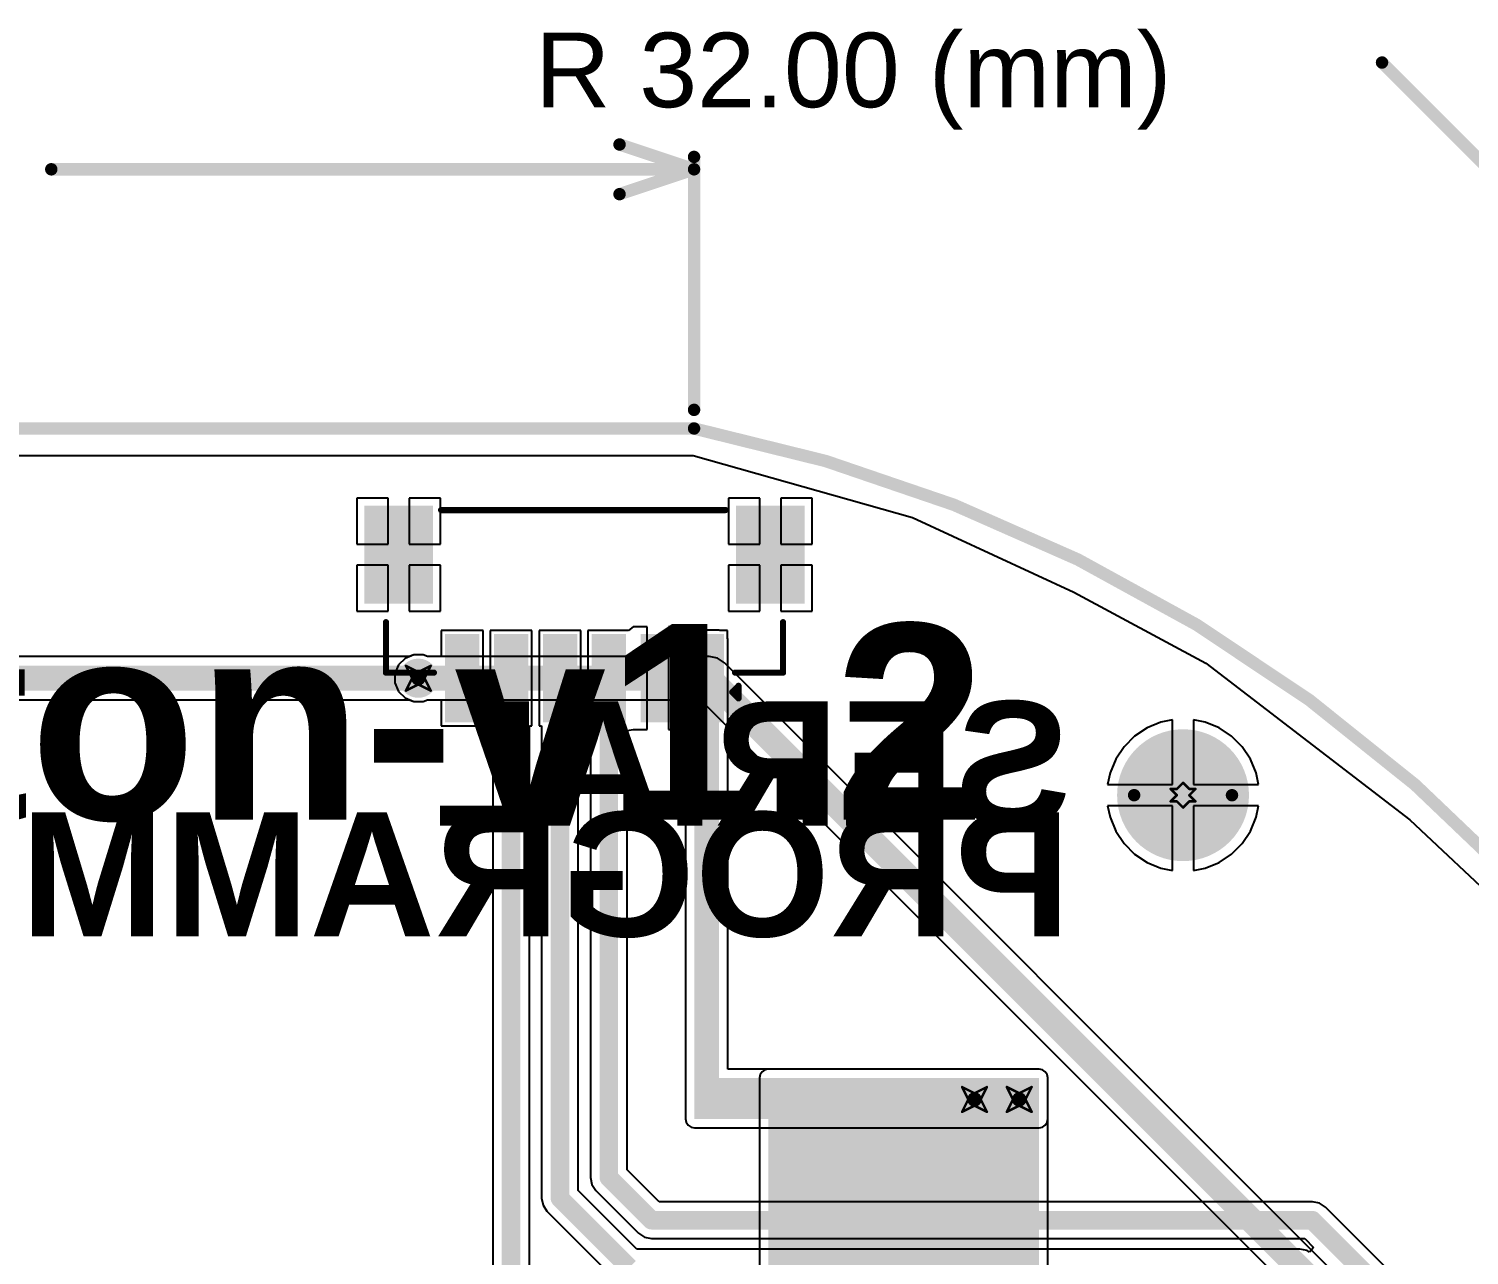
# Model space of a CAD drawing. Header units: inches. Extents: x -0.4 to 12.9, y -0.9 to 6.
# Drawn here: x 1.827 to 2.986, y 2.11 to 3.097 of the extents above; entities that cross this region are included whole.
import ezdxf

# ---------------------------------------------------------------- set-up
doc = ezdxf.new("R2010")
doc.units = ezdxf.units.IN
doc.header["$MEASUREMENT"] = 0
for name, color, linetype in [('Board Outline', 216, 'Continuous'), ('Bottom Layer', 5, 'Continuous'), ('Bottom Overlay', 54, 'Continuous'), ('Bottom Paste', 16, 'Continuous'), ('Bottom Solder', 6, 'Continuous'), ('Deimensions', 6, 'Continuous'), ('Drill Drawing', 1, 'Continuous'), ('Multi-Layer', 9, 'Continuous'), ('Pad Holes', 156, 'Continuous'), ('Top Layer', 1, 'Continuous'), ('Top Overlay', 2, 'Continuous'), ('Top Solder', 216, 'Continuous'), ('Via Holes', 16, 'Continuous')]:
    doc.layers.add(name, color=color, linetype=linetype)
doc.styles.add('Arial', font='', dxfattribs={"height": 0.2})
doc.styles.add('Arial_Bold', font='', dxfattribs={"height": 0.2})
doc.styles.get('Arial').set_extended_font_data('Arial')
doc.styles.get('Arial_Bold').set_extended_font_data('Arial', bold=True)

# ---------------------------------------------------------------- blocks, each defined once
blk = doc.blocks.new('V________T______B_34')
at = {"layer": 'Bottom Layer'}
for points in [[(-0.1083, 0.0812), (-0.0886, 0.0812), (-0.0886, 0.0182), (-0.1083, 0.0182)], [(-0.0689, 0.0812), (-0.0492, 0.0812), (-0.0492, 0.0182), (-0.0689, 0.0182)], [(-0.0295, 0.0812), (-0.0098, 0.0812), (-0.0098, 0.0182), (-0.0295, 0.0182)], [(0.0098, 0.0812), (0.0295, 0.0812), (0.0295, 0.0182), (0.0098, 0.0182)], [(0.0492, 0.0812), (0.0689, 0.0812), (0.0689, 0.0182), (0.0492, 0.0182)], [(0.0886, 0.0812), (0.1083, 0.0812), (0.1083, 0.0182), (0.0886, 0.0182)], [(-0.1732, -0.0143), (-0.126, -0.0143), (-0.126, -0.0851), (-0.1732, -0.0851)], [(0.126, -0.0143), (0.1732, -0.0143), (0.1732, -0.0851), (0.126, -0.0851)]]:
    blk.add_hatch(color=5, dxfattribs=at).paths.add_polyline_path(points)
at = {"layer": 'Bottom Paste'}
for points in [[(-0.1083, 0.0812), (-0.0886, 0.0812), (-0.0886, 0.0182), (-0.1083, 0.0182)], [(-0.0689, 0.0812), (-0.0492, 0.0812), (-0.0492, 0.0182), (-0.0689, 0.0182)], [(-0.0295, 0.0812), (-0.0098, 0.0812), (-0.0098, 0.0182), (-0.0295, 0.0182)], [(0.0098, 0.0812), (0.0295, 0.0812), (0.0295, 0.0182), (0.0098, 0.0182)], [(0.0492, 0.0812), (0.0689, 0.0812), (0.0689, 0.0182), (0.0492, 0.0182)], [(0.0886, 0.0812), (0.1083, 0.0812), (0.1083, 0.0182), (0.0886, 0.0182)], [(-0.1732, -0.0143), (-0.126, -0.0143), (-0.126, -0.0851), (-0.1732, -0.0851)], [(0.126, -0.0143), (0.1732, -0.0143), (0.1732, -0.0851), (0.126, -0.0851)]]:
    blk.add_hatch(color=16, dxfattribs=at).paths.add_polyline_path(points)
at = {"layer": 'Bottom Solder'}
for points in [[(-0.1123, 0.0852), (-0.0846, 0.0852), (-0.0846, 0.0142), (-0.1123, 0.0142)], [(-0.0729, 0.0852), (-0.0452, 0.0852), (-0.0452, 0.0142), (-0.0729, 0.0142)], [(-0.0335, 0.0852), (-0.0058, 0.0852), (-0.0058, 0.0142), (-0.0335, 0.0142)], [(0.0058, 0.0852), (0.0335, 0.0852), (0.0335, 0.0142), (0.0058, 0.0142)], [(0.0452, 0.0852), (0.0729, 0.0852), (0.0729, 0.0142), (0.0452, 0.0142)], [(0.0846, 0.0852), (0.1123, 0.0852), (0.1123, 0.0142), (0.0846, 0.0142)], [(-0.1772, -0.0103), (-0.122, -0.0103), (-0.122, -0.0891), (-0.1772, -0.0891)], [(0.122, -0.0103), (0.1772, -0.0103), (0.1772, -0.0891), (0.122, -0.0891)]]:
    blk.add_hatch(color=6, dxfattribs=at).paths.add_polyline_path(points)
at = {"layer": 'Bottom Overlay'}
for points in [[(-0.124, 0.066, 0.005, 0.005, 0), (-0.124, 0.056, 0.005, 0.005, 0)], [(-0.119, 0.061, 0.005, 0.005, 0), (-0.124, 0.066, 0.005, 0.005, 0)], [(-0.119, 0.061, 0.005, 0.005, 0), (-0.124, 0.056, 0.005, 0.005, 0)], [(-0.1213, 0.0453, 0.005, 0.005, 0), (-0.1598, 0.0453, 0.005, 0.005, 0)], [(-0.1598, 0.0453, 0.005, 0.005, 0), (-0.1598, 0.0047, 0.005, 0.005, 0)], [(0.1598, 0.0453, 0.005, 0.005, 0), (0.1213, 0.0453, 0.005, 0.005, 0)], [(0.1598, 0.0453, 0.005, 0.005, 0), (0.1598, 0.0047, 0.005, 0.005, 0)], [(0.1154, -0.0856, 0.005, 0.005, 0), (-0.1136, -0.0856, 0.005, 0.005, 0)]]:
    blk.add_lwpolyline(points, format="xyseb", dxfattribs=at)
for points in [[(-0.1253, 0.066, 0.0025, 0.0025, 1), (-0.1227, 0.066, 0.0025, 0.0025, 1)], [(-0.1253, 0.066, 0.0025, 0.0025, 1), (-0.1227, 0.066, 0.0025, 0.0025, 1)], [(-0.1253, 0.056, 0.0025, 0.0025, 1), (-0.1227, 0.056, 0.0025, 0.0025, 1)], [(-0.1253, 0.056, 0.0025, 0.0025, 1), (-0.1227, 0.056, 0.0025, 0.0025, 1)], [(-0.1202, 0.061, 0.0025, 0.0025, 1), (-0.1177, 0.061, 0.0025, 0.0025, 1)], [(-0.1202, 0.061, 0.0025, 0.0025, 1), (-0.1177, 0.061, 0.0025, 0.0025, 1)], [(-0.1611, 0.0453, 0.0025, 0.0025, 1), (-0.1586, 0.0453, 0.0025, 0.0025, 1)], [(-0.1611, 0.0453, 0.0025, 0.0025, 1), (-0.1586, 0.0453, 0.0025, 0.0025, 1)], [(-0.1225, 0.0453, 0.0025, 0.0025, 1), (-0.12, 0.0453, 0.0025, 0.0025, 1)], [(0.12, 0.0453, 0.0025, 0.0025, 1), (0.1225, 0.0453, 0.0025, 0.0025, 1)], [(0.1586, 0.0453, 0.0025, 0.0025, 1), (0.1611, 0.0453, 0.0025, 0.0025, 1)], [(0.1586, 0.0453, 0.0025, 0.0025, 1), (0.1611, 0.0453, 0.0025, 0.0025, 1)], [(-0.1611, 0.0047, 0.0025, 0.0025, 1), (-0.1586, 0.0047, 0.0025, 0.0025, 1)], [(0.1586, 0.0047, 0.0025, 0.0025, 1), (0.1611, 0.0047, 0.0025, 0.0025, 1)], [(-0.1148, -0.0856, 0.0025, 0.0025, 1), (-0.1123, -0.0856, 0.0025, 0.0025, 1)], [(0.1142, -0.0856, 0.0025, 0.0025, 1), (0.1167, -0.0856, 0.0025, 0.0025, 1)]]:
    blk.add_lwpolyline(points, format="xyseb", close=True, dxfattribs=at)

msp = doc.modelspace()

# ---------------------------------------------------------------- hatches: boundary and pattern name
at = {"layer": 'Bottom Layer'}
for points in [[(2.3625, 2.2196), (2.3822, 2.2196), (2.3822, 2.606), (2.3625, 2.606)], [(2.3625, 2.2196), (2.64, 2.2196), (2.64, 2.2526), (2.3625, 2.2526)]]:
    msp.add_hatch(color=5, dxfattribs=at).paths.add_polyline_path(points)
h = msp.add_hatch(color=5, dxfattribs=at)
edge = h.paths.add_edge_path()
edge.add_arc((2.1402, 2.5745), 0.0118, 0, 360)
h = msp.add_hatch(color=5, dxfattribs=at)
edge = h.paths.add_edge_path()
edge.add_arc((2.7559, 2.4803), 0.0512, 0, 360)
h = msp.add_hatch(color=5, dxfattribs=at)
edge = h.paths.add_edge_path()
edge.add_arc((2.588, 2.2353), 0.0118, 0, 360)
h = msp.add_hatch(color=5, dxfattribs=at)
edge = h.paths.add_edge_path()
edge.add_arc((2.624, 2.2353), 0.0118, 0, 360)
at = {"layer": 'Bottom Solder'}
h = msp.add_hatch(color=6, dxfattribs=at)
edge = h.paths.add_edge_path()
edge.add_arc((2.1402, 2.5745), 0.0158, 0, 360)
h = msp.add_hatch(color=6, dxfattribs=at)
edge = h.paths.add_edge_path()
edge.add_arc((2.7559, 2.4803), 0.0531, 0, 360)
h = msp.add_hatch(color=6, dxfattribs=at)
edge = h.paths.add_edge_path()
edge.add_arc((2.588, 2.2353), 0.0158, 0, 360)
h = msp.add_hatch(color=6, dxfattribs=at)
edge = h.paths.add_edge_path()
edge.add_arc((2.624, 2.2353), 0.0158, 0, 360)
at = {"layer": 'Multi-Layer'}
h = msp.add_hatch(color=9, dxfattribs=at)
edge = h.paths.add_edge_path()
edge.add_arc((2.7559, 2.4803), 0.0512, 0, 360)
at = {"layer": 'Pad Holes'}
h = msp.add_hatch(color=7, dxfattribs=at)
edge = h.paths.add_edge_path()
edge.add_arc((2.7559, 2.4803), 0.0394, 0, 360)
at = {"layer": 'Top Layer'}
h = msp.add_hatch(color=1, dxfattribs=at)
edge = h.paths.add_edge_path()
edge.add_arc((2.1402, 2.5745), 0.0118, 0, 360)
h = msp.add_hatch(color=1, dxfattribs=at)
edge = h.paths.add_edge_path()
edge.add_arc((2.7559, 2.4803), 0.0512, 0, 360)
msp.add_hatch(color=1, dxfattribs=at).paths.add_polyline_path([(2.422, 1.233), (2.6399, 1.233), (2.6399, 2.2526), (2.422, 2.2526)])
h = msp.add_hatch(color=1, dxfattribs=at)
edge = h.paths.add_edge_path()
edge.add_arc((2.588, 2.2353), 0.0118, 0, 360)
h = msp.add_hatch(color=1, dxfattribs=at)
edge = h.paths.add_edge_path()
edge.add_arc((2.624, 2.2353), 0.0118, 0, 360)
at = {"layer": 'Top Solder'}
h = msp.add_hatch(color=216, dxfattribs=at)
edge = h.paths.add_edge_path()
edge.add_arc((2.1402, 2.5745), 0.0158, 0, 360)
h = msp.add_hatch(color=216, dxfattribs=at)
edge = h.paths.add_edge_path()
edge.add_arc((2.7559, 2.4803), 0.0531, 0, 360)
h = msp.add_hatch(color=216, dxfattribs=at)
edge = h.paths.add_edge_path()
edge.add_arc((2.588, 2.2353), 0.0158, 0, 360)
h = msp.add_hatch(color=216, dxfattribs=at)
edge = h.paths.add_edge_path()
edge.add_arc((2.624, 2.2353), 0.0158, 0, 360)
at = {"layer": 'Via Holes'}
h = msp.add_hatch(color=7, dxfattribs=at)
edge = h.paths.add_edge_path()
edge.add_arc((2.1402, 2.5745), 0.00591, 0, 360)
h = msp.add_hatch(color=7, dxfattribs=at)
edge = h.paths.add_edge_path()
edge.add_arc((2.588, 2.2353), 0.00591, 0, 360)
h = msp.add_hatch(color=7, dxfattribs=at)
edge = h.paths.add_edge_path()
edge.add_arc((2.624, 2.2353), 0.00591, 0, 360)

# ---------------------------------------------------------------- linework, layer by layer
at = {"layer": 'Board Outline'}
for points in [[(0.7874, 2.7756, 0.01, 0.01, 0), (2.3622, 2.7756, 0.01, 0.01, 0)], [(2.3622, 2.7756, 0.01, 0.01, -0.152792), (3.0217, 2.4133, 0.01, 0.01, 0)], [(2.7165, 2.4803, 0.01, 0.01, -1), (2.7953, 2.4803, 0.01, 0.01, 0)], [(2.7953, 2.4803, 0.01, 0.01, -1), (2.7165, 2.4803, 0.01, 0.01, 0)]]:
    msp.add_lwpolyline(points, format="xyseb", dxfattribs=at)
for points in [[(2.3597, 2.7756, 0.005, 0.005, 1), (2.3647, 2.7756, 0.005, 0.005, 1)], [(2.3597, 2.7756, 0.005, 0.005, 1), (2.3647, 2.7756, 0.005, 0.005, 1)], [(2.714, 2.4803, 0.005, 0.005, 1), (2.719, 2.4803, 0.005, 0.005, 1)], [(2.714, 2.4803, 0.005, 0.005, 1), (2.719, 2.4803, 0.005, 0.005, 1)], [(2.7928, 2.4803, 0.005, 0.005, 1), (2.7978, 2.4803, 0.005, 0.005, 1)], [(2.7928, 2.4803, 0.005, 0.005, 1), (2.7978, 2.4803, 0.005, 0.005, 1)]]:
    msp.add_lwpolyline(points, format="xyseb", close=True, dxfattribs=at)
at = {"layer": 'Bottom Layer'}
for p, q in [((1.7646, 2.7538), (2.3615, 2.7538)), ((2.3615, 2.7538), (2.538, 2.7038)), ((2.1158, 2.7194), (2.0907, 2.7194)), ((2.0907, 2.7194), (2.0907, 2.6825)), ((2.1158, 2.6825), (2.1158, 2.7194)), ((2.158, 2.7194), (2.1328, 2.7194)), ((2.1328, 2.7194), (2.1328, 2.6825)), ((2.158, 2.6825), (2.158, 2.7194)), ((2.4151, 2.7194), (2.3899, 2.7194)), ((2.3899, 2.7194), (2.3899, 2.6825)), ((2.4151, 2.6825), (2.4151, 2.7194)), ((2.4572, 2.7194), (2.4321, 2.7194)), ((2.4321, 2.7194), (2.4321, 2.6825)), ((2.4572, 2.6825), (2.4572, 2.7194)), ((2.538, 2.7038), (2.668, 2.6438)), ((2.0907, 2.6825), (2.1158, 2.6825)), ((2.1328, 2.6825), (2.158, 2.6825)), ((2.3899, 2.6825), (2.4151, 2.6825)), ((2.4321, 2.6825), (2.4572, 2.6825)), ((2.1158, 2.6655), (2.0907, 2.6655)), ((2.0907, 2.6655), (2.0907, 2.6285)), ((2.1158, 2.6285), (2.1158, 2.6655)), ((2.158, 2.6655), (2.1328, 2.6655)), ((2.1328, 2.6655), (2.1328, 2.6285)), ((2.158, 2.6285), (2.158, 2.6655)), ((2.4151, 2.6655), (2.3899, 2.6655)), ((2.3899, 2.6655), (2.3899, 2.6285)), ((2.4151, 2.6285), (2.4151, 2.6655)), ((2.4572, 2.6655), (2.4321, 2.6655)), ((2.4321, 2.6655), (2.4321, 2.6285)), ((2.4572, 2.6285), (2.4572, 2.6655)), ((2.668, 2.6438), (2.7743, 2.5866)), ((2.0907, 2.6285), (2.1158, 2.6285)), ((2.1328, 2.6285), (2.158, 2.6285)), ((2.3899, 2.6285), (2.4151, 2.6285)), ((2.4321, 2.6285), (2.4572, 2.6285)), ((2.1924, 2.613), (2.1587, 2.613)), ((2.1587, 2.613), (2.1587, 2.5919)), ((2.1924, 2.577), (2.1924, 2.613)), ((2.2317, 2.613), (2.1981, 2.613)), ((2.1981, 2.613), (2.1981, 2.5361)), ((2.2317, 2.5361), (2.2317, 2.613)), ((2.2711, 2.613), (2.2374, 2.613)), ((2.2374, 2.613), (2.2374, 2.5361)), ((2.2711, 2.5361), (2.2711, 2.613)), ((2.3082, 2.613), (2.2768, 2.613)), ((2.2768, 2.613), (2.2768, 2.5361)), ((2.3094, 2.613), (2.3082, 2.613)), ((2.3132, 2.616), (2.3094, 2.613)), ((2.3245, 2.616), (2.3132, 2.616)), ((2.3245, 2.5745), (2.3245, 2.616)), ((2.3518, 2.616), (2.3415, 2.616)), ((2.3415, 2.616), (2.3415, 2.5745)), ((2.3528, 2.616), (2.3518, 2.616)), ((2.3566, 2.613), (2.3528, 2.616)), ((2.3618, 2.613), (2.3566, 2.613)), ((2.3625, 2.6132), (2.3618, 2.613)), ((2.3822, 2.6132), (2.3625, 2.6132)), ((2.3829, 2.613), (2.3822, 2.6132)), ((2.3892, 2.613), (2.3829, 2.613)), ((2.3892, 2.6067), (2.3892, 2.613)), ((2.3894, 2.606), (2.3892, 2.6067)), ((2.3894, 2.2597), (2.3894, 2.606)), ((2.1296, 2.5905), (2.1243, 2.5852)), ((2.1365, 2.5934), (2.1296, 2.5905)), ((2.144, 2.5934), (2.1365, 2.5934)), ((2.1476, 2.5919), (2.144, 2.5934)), ((2.1587, 2.5919), (2.1476, 2.5919)), ((2.7743, 2.5866), (2.9385, 2.4605)), ((2.1243, 2.5852), (2.1214, 2.5783)), ((2.1214, 2.5783), (2.1214, 2.5708)), ((2.1929, 2.5745), (2.1924, 2.577)), ((2.1924, 2.5721), (2.1929, 2.5745)), ((2.3245, 2.5331), (2.3245, 2.5745)), ((2.3415, 2.5745), (2.3415, 2.5331)), ((2.1214, 2.5708), (2.1243, 2.5639)), ((2.1243, 2.5639), (2.1296, 2.5586)), ((2.1924, 2.5361), (2.1924, 2.5721)), ((2.1296, 2.5586), (2.1365, 2.5557)), ((2.1365, 2.5557), (2.144, 2.5557)), ((2.144, 2.5557), (2.1476, 2.5572)), ((2.1476, 2.5572), (2.1587, 2.5572)), ((2.1587, 2.5572), (2.1587, 2.5361)), ((2.7474, 2.541), (2.7381, 2.5391)), ((2.7474, 2.4888), (2.7474, 2.541)), ((2.7738, 2.5391), (2.7644, 2.541)), ((2.7644, 2.541), (2.7644, 2.4888)), ((2.1587, 2.5361), (2.1924, 2.5361)), ((2.1981, 2.5361), (2.2001, 2.5361)), ((2.2001, 2.5361), (2.2001, 1.769)), ((2.2297, 1.7629), (2.2297, 2.5361)), ((2.2297, 2.5361), (2.2317, 2.5361)), ((2.2374, 2.5361), (2.2395, 2.5361)), ((2.2395, 2.5361), (2.2395, 2.1557)), ((2.269, 2.1619), (2.269, 2.5361)), ((2.269, 2.5361), (2.2711, 2.5361)), ((2.2768, 2.5361), (2.2789, 2.5361)), ((2.2789, 2.5361), (2.2789, 2.1724)), ((2.3084, 2.5324), (2.3132, 2.5331)), ((2.3084, 2.1785), (2.3084, 2.5324)), ((2.3132, 2.5331), (2.3142, 2.5331)), ((2.3142, 2.5331), (2.3245, 2.5331)), ((2.3415, 2.5331), (2.3504, 2.5331)), ((2.3504, 2.5331), (2.3528, 2.5331)), ((2.3528, 2.5331), (2.3554, 2.5291)), ((2.3554, 2.5291), (2.3554, 2.2526)), ((2.7269, 2.5345), (2.7169, 2.5278)), ((2.7381, 2.5391), (2.7269, 2.5345)), ((2.7849, 2.5345), (2.7738, 2.5391)), ((2.7949, 2.5278), (2.7849, 2.5345)), ((2.7084, 2.5193), (2.7017, 2.5093)), ((2.7169, 2.5278), (2.7084, 2.5193)), ((2.8034, 2.5193), (2.7949, 2.5278)), ((2.8101, 2.5093), (2.8034, 2.5193)), ((2.7017, 2.5093), (2.6971, 2.4982)), ((2.8147, 2.4982), (2.8101, 2.5093)), ((2.6971, 2.4982), (2.6952, 2.4888)), ((2.8166, 2.4888), (2.8147, 2.4982)), ((2.6952, 2.4888), (2.7474, 2.4888)), ((2.7644, 2.4888), (2.8166, 2.4888)), ((2.7474, 2.4718), (2.6952, 2.4718)), ((2.6952, 2.4718), (2.6971, 2.4625)), ((2.7474, 2.4196), (2.7474, 2.4718)), ((2.8166, 2.4718), (2.7644, 2.4718)), ((2.7644, 2.4718), (2.7644, 2.4196)), ((2.8147, 2.4625), (2.8166, 2.4718)), ((2.6971, 2.4625), (2.7017, 2.4513)), ((2.8101, 2.4513), (2.8147, 2.4625)), ((2.9385, 2.4605), (3.0174, 2.3862)), ((2.7017, 2.4513), (2.7084, 2.4413)), ((2.8034, 2.4413), (2.8101, 2.4513)), ((2.7084, 2.4413), (2.7169, 2.4328)), ((2.7949, 2.4328), (2.8034, 2.4413)), ((2.7169, 2.4328), (2.7269, 2.4261)), ((2.7269, 2.4261), (2.7381, 2.4215)), ((2.7738, 2.4215), (2.7849, 2.4261)), ((2.7849, 2.4261), (2.7949, 2.4328)), ((2.7381, 2.4215), (2.7474, 2.4196)), ((2.7644, 2.4196), (2.7738, 2.4215)), ((2.3554, 2.2526), (2.3554, 2.2196)), ((2.64, 2.2597), (2.3894, 2.2597)), ((2.6427, 2.2592), (2.64, 2.2597)), ((2.645, 2.2576), (2.6427, 2.2592)), ((2.6465, 2.2553), (2.645, 2.2576)), ((2.6471, 2.2526), (2.6465, 2.2553)), ((2.6471, 2.2196), (2.6471, 2.2526)), ((2.3554, 2.2196), (2.3559, 2.2169)), ((2.3559, 2.2169), (2.3575, 2.2145)), ((2.645, 2.2145), (2.6465, 2.2169)), ((2.6465, 2.2169), (2.6471, 2.2196)), ((2.3575, 2.2145), (2.3598, 2.213)), ((2.3598, 2.213), (2.3625, 2.2125)), ((2.3625, 2.2125), (2.64, 2.2125)), ((2.64, 2.2125), (2.6427, 2.213)), ((2.6427, 2.213), (2.645, 2.2145)), ((2.2789, 2.1724), (2.28, 2.1667)), ((2.3341, 2.1528), (2.3084, 2.1785)), ((2.3161, 2.1148), (2.269, 2.1619)), ((2.28, 2.1667), (2.2832, 2.1619)), ((2.2832, 2.1619), (2.3175, 2.1275)), ((2.2395, 2.1557), (2.2406, 2.1501)), ((2.2406, 2.1501), (2.2438, 2.1453)), ((2.86, 2.1528), (2.3341, 2.1528)), ((2.8657, 2.1517), (2.86, 2.1528)), ((2.8705, 2.1485), (2.8657, 2.1517)), ((2.9341, 2.0848), (2.8705, 2.1485)), ((2.2438, 2.1453), (2.2995, 2.0895)), ((2.3175, 2.1275), (2.3223, 2.1243)), ((2.3223, 2.1243), (2.328, 2.1232)), ((2.328, 2.1232), (2.8539, 2.1232)), ((2.8539, 2.1232), (2.861, 2.1161)), ((2.85, 2.1148), (2.3161, 2.1148)), ((2.8557, 2.1137), (2.85, 2.1148)), ((2.8578, 2.1122), (2.8557, 2.1137)), ((2.861, 2.1161), (2.8578, 2.1122))]:
    msp.add_line(p, q, dxfattribs=at)
for points in [[(2.1402, 2.5745, 0.02, 0.02, 0), (2.1755, 2.5745, 0.02, 0.02, 0)], [(2.2149, 1.7629, 0.015, 0.015, 0), (2.2149, 2.5745, 0.015, 0.015, 0)], [(2.2543, 2.1557, 0.015, 0.015, 0), (2.2543, 2.5745, 0.015, 0.015, 0)], [(2.2936, 2.1724, 0.015, 0.015, 0), (2.2936, 2.5745, 0.015, 0.015, 0)], [(2.2936, 2.1724, 0.015, 0.015, 0), (2.328, 2.138, 0.015, 0.015, 0)], [(2.2543, 2.1557, 0.015, 0.015, 0), (2.31, 2.1, 0.015, 0.015, 0)], [(2.328, 2.138, 0.015, 0.015, 0), (2.86, 2.138, 0.015, 0.015, 0)], [(2.86, 2.138, 0.015, 0.015, 0), (2.9237, 2.0743, 0.015, 0.015, 0)]]:
    msp.add_lwpolyline(points, format="xyseb", dxfattribs=at)
for points in [[(2.1352, 2.5745, 0.01, 0.01, 1), (2.1452, 2.5745, 0.01, 0.01, 1)], [(2.1705, 2.5745, 0.01, 0.01, 1), (2.1805, 2.5745, 0.01, 0.01, 1)], [(2.2111, 2.5745, 0.0075, 0.0075, 1), (2.2186, 2.5745, 0.0075, 0.0075, 1)], [(2.2505, 2.5745, 0.0075, 0.0075, 1), (2.258, 2.5745, 0.0075, 0.0075, 1)], [(2.2899, 2.5745, 0.0075, 0.0075, 1), (2.2974, 2.5745, 0.0075, 0.0075, 1)], [(2.2899, 2.1724, 0.0075, 0.0075, 1), (2.2974, 2.1724, 0.0075, 0.0075, 1)], [(2.2899, 2.1724, 0.0075, 0.0075, 1), (2.2974, 2.1724, 0.0075, 0.0075, 1)], [(2.2505, 2.1557, 0.0075, 0.0075, 1), (2.258, 2.1557, 0.0075, 0.0075, 1)], [(2.2505, 2.1557, 0.0075, 0.0075, 1), (2.258, 2.1557, 0.0075, 0.0075, 1)], [(2.3243, 2.138, 0.0075, 0.0075, 1), (2.3317, 2.138, 0.0075, 0.0075, 1)], [(2.3243, 2.138, 0.0075, 0.0075, 1), (2.3317, 2.138, 0.0075, 0.0075, 1)], [(2.8563, 2.138, 0.0075, 0.0075, 1), (2.8638, 2.138, 0.0075, 0.0075, 1)], [(2.8563, 2.138, 0.0075, 0.0075, 1), (2.8638, 2.138, 0.0075, 0.0075, 1)]]:
    msp.add_lwpolyline(points, format="xyseb", close=True, dxfattribs=at)
at = {"layer": 'Deimensions'}
for points in [[(2.9161, 3.0703, 0.01, 0.01, 0), (3.2793, 2.707, 0.01, 0.01, 0)], [(2.3022, 3.0043, 0.01, 0.01, 0), (2.3622, 2.9843, 0.01, 0.01, 0)], [(2.3622, 2.7906, 0.01, 0.01, 0), (2.3622, 2.9943, 0.01, 0.01, 0)], [(1.8447, 2.9843, 0.01, 0.01, 0), (2.3622, 2.9843, 0.01, 0.01, 0)], [(2.3022, 2.9643, 0.01, 0.01, 0), (2.3622, 2.9843, 0.01, 0.01, 0)]]:
    msp.add_lwpolyline(points, format="xyseb", dxfattribs=at)
for points in [[(2.9136, 3.0703, 0.005, 0.005, 1), (2.9186, 3.0703, 0.005, 0.005, 1)], [(2.2997, 3.0043, 0.005, 0.005, 1), (2.3047, 3.0043, 0.005, 0.005, 1)], [(2.3597, 2.9943, 0.005, 0.005, 1), (2.3647, 2.9943, 0.005, 0.005, 1)], [(1.8422, 2.9843, 0.005, 0.005, 1), (1.8472, 2.9843, 0.005, 0.005, 1)], [(2.3597, 2.9843, 0.005, 0.005, 1), (2.3647, 2.9843, 0.005, 0.005, 1)], [(2.3597, 2.9843, 0.005, 0.005, 1), (2.3647, 2.9843, 0.005, 0.005, 1)], [(2.3597, 2.9843, 0.005, 0.005, 1), (2.3647, 2.9843, 0.005, 0.005, 1)], [(2.2997, 2.9643, 0.005, 0.005, 1), (2.3047, 2.9643, 0.005, 0.005, 1)], [(2.3597, 2.7906, 0.005, 0.005, 1), (2.3647, 2.7906, 0.005, 0.005, 1)]]:
    msp.add_lwpolyline(points, format="xyseb", close=True, dxfattribs=at)
at = {"layer": 'Drill Drawing'}
for points in [[(2.1302, 2.5845, 0.002, 0.002, 0), (2.1402, 2.5795, 0.002, 0.002, 0)], [(2.1302, 2.5845, 0.002, 0.002, 0), (2.1352, 2.5745, 0.002, 0.002, 0)], [(2.1302, 2.5645, 0.002, 0.002, 0), (2.1352, 2.5745, 0.002, 0.002, 0)], [(2.1402, 2.5795, 0.002, 0.002, 0), (2.1502, 2.5845, 0.002, 0.002, 0)], [(2.1452, 2.5745, 0.002, 0.002, 0), (2.1502, 2.5845, 0.002, 0.002, 0)], [(2.1452, 2.5745, 0.002, 0.002, 0), (2.1502, 2.5645, 0.002, 0.002, 0)], [(2.1302, 2.5645, 0.002, 0.002, 0), (2.1402, 2.5695, 0.002, 0.002, 0)], [(2.1402, 2.5695, 0.002, 0.002, 0), (2.1502, 2.5645, 0.002, 0.002, 0)], [(2.7459, 2.4853, 0.002, 0.002, 0), (2.7509, 2.4803, 0.002, 0.002, 0)], [(2.7459, 2.4853, 0.002, 0.002, 0), (2.7509, 2.4853, 0.002, 0.002, 0)], [(2.7509, 2.4853, 0.002, 0.002, 0), (2.7559, 2.4903, 0.002, 0.002, 0)], [(2.7559, 2.4903, 0.002, 0.002, 0), (2.7609, 2.4853, 0.002, 0.002, 0)], [(2.7609, 2.4853, 0.002, 0.002, 0), (2.7659, 2.4853, 0.002, 0.002, 0)], [(2.7609, 2.4803, 0.002, 0.002, 0), (2.7659, 2.4853, 0.002, 0.002, 0)], [(2.7459, 2.4753, 0.002, 0.002, 0), (2.7509, 2.4803, 0.002, 0.002, 0)], [(2.7459, 2.4753, 0.002, 0.002, 0), (2.7509, 2.4753, 0.002, 0.002, 0)], [(2.7509, 2.4753, 0.002, 0.002, 0), (2.7559, 2.4703, 0.002, 0.002, 0)], [(2.7559, 2.4703, 0.002, 0.002, 0), (2.7609, 2.4753, 0.002, 0.002, 0)], [(2.7609, 2.4803, 0.002, 0.002, 0), (2.7659, 2.4753, 0.002, 0.002, 0)], [(2.7609, 2.4753, 0.002, 0.002, 0), (2.7659, 2.4753, 0.002, 0.002, 0)], [(2.578, 2.2453, 0.002, 0.002, 0), (2.588, 2.2403, 0.002, 0.002, 0)], [(2.578, 2.2453, 0.002, 0.002, 0), (2.583, 2.2353, 0.002, 0.002, 0)], [(2.588, 2.2403, 0.002, 0.002, 0), (2.598, 2.2453, 0.002, 0.002, 0)], [(2.593, 2.2353, 0.002, 0.002, 0), (2.598, 2.2453, 0.002, 0.002, 0)], [(2.614, 2.2453, 0.002, 0.002, 0), (2.624, 2.2403, 0.002, 0.002, 0)], [(2.614, 2.2453, 0.002, 0.002, 0), (2.619, 2.2353, 0.002, 0.002, 0)], [(2.624, 2.2403, 0.002, 0.002, 0), (2.634, 2.2453, 0.002, 0.002, 0)], [(2.629, 2.2353, 0.002, 0.002, 0), (2.634, 2.2453, 0.002, 0.002, 0)], [(2.578, 2.2253, 0.002, 0.002, 0), (2.583, 2.2353, 0.002, 0.002, 0)], [(2.578, 2.2253, 0.002, 0.002, 0), (2.588, 2.2303, 0.002, 0.002, 0)], [(2.588, 2.2303, 0.002, 0.002, 0), (2.598, 2.2253, 0.002, 0.002, 0)], [(2.593, 2.2353, 0.002, 0.002, 0), (2.598, 2.2253, 0.002, 0.002, 0)], [(2.614, 2.2253, 0.002, 0.002, 0), (2.619, 2.2353, 0.002, 0.002, 0)], [(2.614, 2.2253, 0.002, 0.002, 0), (2.624, 2.2303, 0.002, 0.002, 0)], [(2.624, 2.2303, 0.002, 0.002, 0), (2.634, 2.2253, 0.002, 0.002, 0)], [(2.629, 2.2353, 0.002, 0.002, 0), (2.634, 2.2253, 0.002, 0.002, 0)]]:
    msp.add_lwpolyline(points, format="xyseb", dxfattribs=at)
for points in [[(2.1297, 2.5845, 0.001, 0.001, 1), (2.1307, 2.5845, 0.001, 0.001, 1)], [(2.1297, 2.5845, 0.001, 0.001, 1), (2.1307, 2.5845, 0.001, 0.001, 1)], [(2.1347, 2.5745, 0.001, 0.001, 1), (2.1357, 2.5745, 0.001, 0.001, 1)], [(2.1347, 2.5745, 0.001, 0.001, 1), (2.1357, 2.5745, 0.001, 0.001, 1)], [(2.1397, 2.5795, 0.001, 0.001, 1), (2.1407, 2.5795, 0.001, 0.001, 1)], [(2.1397, 2.5795, 0.001, 0.001, 1), (2.1407, 2.5795, 0.001, 0.001, 1)], [(2.1447, 2.5745, 0.001, 0.001, 1), (2.1457, 2.5745, 0.001, 0.001, 1)], [(2.1447, 2.5745, 0.001, 0.001, 1), (2.1457, 2.5745, 0.001, 0.001, 1)], [(2.1497, 2.5845, 0.001, 0.001, 1), (2.1507, 2.5845, 0.001, 0.001, 1)], [(2.1497, 2.5845, 0.001, 0.001, 1), (2.1507, 2.5845, 0.001, 0.001, 1)], [(2.1297, 2.5645, 0.001, 0.001, 1), (2.1307, 2.5645, 0.001, 0.001, 1)], [(2.1297, 2.5645, 0.001, 0.001, 1), (2.1307, 2.5645, 0.001, 0.001, 1)], [(2.1397, 2.5695, 0.001, 0.001, 1), (2.1407, 2.5695, 0.001, 0.001, 1)], [(2.1397, 2.5695, 0.001, 0.001, 1), (2.1407, 2.5695, 0.001, 0.001, 1)], [(2.1497, 2.5645, 0.001, 0.001, 1), (2.1507, 2.5645, 0.001, 0.001, 1)], [(2.1497, 2.5645, 0.001, 0.001, 1), (2.1507, 2.5645, 0.001, 0.001, 1)], [(2.7454, 2.4853, 0.001, 0.001, 1), (2.7464, 2.4853, 0.001, 0.001, 1)], [(2.7454, 2.4853, 0.001, 0.001, 1), (2.7464, 2.4853, 0.001, 0.001, 1)], [(2.7504, 2.4853, 0.001, 0.001, 1), (2.7514, 2.4853, 0.001, 0.001, 1)], [(2.7504, 2.4853, 0.001, 0.001, 1), (2.7514, 2.4853, 0.001, 0.001, 1)], [(2.7554, 2.4903, 0.001, 0.001, 1), (2.7564, 2.4903, 0.001, 0.001, 1)], [(2.7554, 2.4903, 0.001, 0.001, 1), (2.7564, 2.4903, 0.001, 0.001, 1)], [(2.7604, 2.4853, 0.001, 0.001, 1), (2.7614, 2.4853, 0.001, 0.001, 1)], [(2.7604, 2.4853, 0.001, 0.001, 1), (2.7614, 2.4853, 0.001, 0.001, 1)], [(2.7654, 2.4853, 0.001, 0.001, 1), (2.7664, 2.4853, 0.001, 0.001, 1)], [(2.7654, 2.4853, 0.001, 0.001, 1), (2.7664, 2.4853, 0.001, 0.001, 1)], [(2.7454, 2.4753, 0.001, 0.001, 1), (2.7464, 2.4753, 0.001, 0.001, 1)], [(2.7454, 2.4753, 0.001, 0.001, 1), (2.7464, 2.4753, 0.001, 0.001, 1)], [(2.7504, 2.4803, 0.001, 0.001, 1), (2.7514, 2.4803, 0.001, 0.001, 1)], [(2.7504, 2.4803, 0.001, 0.001, 1), (2.7514, 2.4803, 0.001, 0.001, 1)], [(2.7504, 2.4753, 0.001, 0.001, 1), (2.7514, 2.4753, 0.001, 0.001, 1)], [(2.7504, 2.4753, 0.001, 0.001, 1), (2.7514, 2.4753, 0.001, 0.001, 1)], [(2.7554, 2.4703, 0.001, 0.001, 1), (2.7564, 2.4703, 0.001, 0.001, 1)], [(2.7554, 2.4703, 0.001, 0.001, 1), (2.7564, 2.4703, 0.001, 0.001, 1)], [(2.7604, 2.4803, 0.001, 0.001, 1), (2.7614, 2.4803, 0.001, 0.001, 1)], [(2.7604, 2.4803, 0.001, 0.001, 1), (2.7614, 2.4803, 0.001, 0.001, 1)], [(2.7604, 2.4753, 0.001, 0.001, 1), (2.7614, 2.4753, 0.001, 0.001, 1)], [(2.7604, 2.4753, 0.001, 0.001, 1), (2.7614, 2.4753, 0.001, 0.001, 1)], [(2.7654, 2.4753, 0.001, 0.001, 1), (2.7664, 2.4753, 0.001, 0.001, 1)], [(2.7654, 2.4753, 0.001, 0.001, 1), (2.7664, 2.4753, 0.001, 0.001, 1)], [(2.5775, 2.2453, 0.001, 0.001, 1), (2.5785, 2.2453, 0.001, 0.001, 1)], [(2.5775, 2.2453, 0.001, 0.001, 1), (2.5785, 2.2453, 0.001, 0.001, 1)], [(2.5875, 2.2403, 0.001, 0.001, 1), (2.5885, 2.2403, 0.001, 0.001, 1)], [(2.5875, 2.2403, 0.001, 0.001, 1), (2.5885, 2.2403, 0.001, 0.001, 1)], [(2.5975, 2.2453, 0.001, 0.001, 1), (2.5985, 2.2453, 0.001, 0.001, 1)], [(2.5975, 2.2453, 0.001, 0.001, 1), (2.5985, 2.2453, 0.001, 0.001, 1)], [(2.6135, 2.2453, 0.001, 0.001, 1), (2.6145, 2.2453, 0.001, 0.001, 1)], [(2.6135, 2.2453, 0.001, 0.001, 1), (2.6145, 2.2453, 0.001, 0.001, 1)], [(2.6235, 2.2403, 0.001, 0.001, 1), (2.6245, 2.2403, 0.001, 0.001, 1)], [(2.6235, 2.2403, 0.001, 0.001, 1), (2.6245, 2.2403, 0.001, 0.001, 1)], [(2.6335, 2.2453, 0.001, 0.001, 1), (2.6345, 2.2453, 0.001, 0.001, 1)], [(2.6335, 2.2453, 0.001, 0.001, 1), (2.6345, 2.2453, 0.001, 0.001, 1)], [(2.5825, 2.2353, 0.001, 0.001, 1), (2.5835, 2.2353, 0.001, 0.001, 1)], [(2.5825, 2.2353, 0.001, 0.001, 1), (2.5835, 2.2353, 0.001, 0.001, 1)], [(2.5875, 2.2303, 0.001, 0.001, 1), (2.5885, 2.2303, 0.001, 0.001, 1)], [(2.5875, 2.2303, 0.001, 0.001, 1), (2.5885, 2.2303, 0.001, 0.001, 1)], [(2.5925, 2.2353, 0.001, 0.001, 1), (2.5935, 2.2353, 0.001, 0.001, 1)], [(2.5925, 2.2353, 0.001, 0.001, 1), (2.5935, 2.2353, 0.001, 0.001, 1)], [(2.6185, 2.2353, 0.001, 0.001, 1), (2.6195, 2.2353, 0.001, 0.001, 1)], [(2.6185, 2.2353, 0.001, 0.001, 1), (2.6195, 2.2353, 0.001, 0.001, 1)], [(2.6235, 2.2303, 0.001, 0.001, 1), (2.6245, 2.2303, 0.001, 0.001, 1)], [(2.6235, 2.2303, 0.001, 0.001, 1), (2.6245, 2.2303, 0.001, 0.001, 1)], [(2.6285, 2.2353, 0.001, 0.001, 1), (2.6295, 2.2353, 0.001, 0.001, 1)], [(2.6285, 2.2353, 0.001, 0.001, 1), (2.6295, 2.2353, 0.001, 0.001, 1)], [(2.5775, 2.2253, 0.001, 0.001, 1), (2.5785, 2.2253, 0.001, 0.001, 1)], [(2.5775, 2.2253, 0.001, 0.001, 1), (2.5785, 2.2253, 0.001, 0.001, 1)], [(2.5975, 2.2253, 0.001, 0.001, 1), (2.5985, 2.2253, 0.001, 0.001, 1)], [(2.5975, 2.2253, 0.001, 0.001, 1), (2.5985, 2.2253, 0.001, 0.001, 1)], [(2.6135, 2.2253, 0.001, 0.001, 1), (2.6145, 2.2253, 0.001, 0.001, 1)], [(2.6135, 2.2253, 0.001, 0.001, 1), (2.6145, 2.2253, 0.001, 0.001, 1)], [(2.6335, 2.2253, 0.001, 0.001, 1), (2.6345, 2.2253, 0.001, 0.001, 1)], [(2.6335, 2.2253, 0.001, 0.001, 1), (2.6345, 2.2253, 0.001, 0.001, 1)]]:
    msp.add_lwpolyline(points, format="xyseb", close=True, dxfattribs=at)
at = {"layer": 'Top Layer'}
for p, q in [((0.7908, 2.7538), (2.3615, 2.7538)), ((2.3615, 2.7538), (2.538, 2.7038)), ((2.538, 2.7038), (2.668, 2.6438)), ((2.668, 2.6438), (2.7743, 2.5866)), ((2.1329, 2.5919), (1.7835, 2.5919)), ((2.1365, 2.5934), (2.1329, 2.5919)), ((2.144, 2.5934), (2.1365, 2.5934)), ((2.1476, 2.5919), (2.144, 2.5934)), ((2.3745, 2.5919), (2.1476, 2.5919)), ((2.3811, 2.5906), (2.3745, 2.5919)), ((2.3867, 2.5868), (2.3811, 2.5906)), ((2.9674, 2.0061), (2.3867, 2.5868)), ((2.7743, 2.5866), (2.9385, 2.4605)), ((1.7907, 2.5572), (2.1329, 2.5572)), ((2.1329, 2.5572), (2.1365, 2.5557)), ((2.1365, 2.5557), (2.144, 2.5557)), ((2.144, 2.5557), (2.1476, 2.5572)), ((2.1476, 2.5572), (2.3673, 2.5572)), ((2.3673, 2.5572), (2.9379, 1.9866)), ((2.7474, 2.541), (2.7381, 2.5391)), ((2.7474, 2.4888), (2.7474, 2.541)), ((2.7738, 2.5391), (2.7644, 2.541)), ((2.7644, 2.541), (2.7644, 2.4888)), ((2.7269, 2.5345), (2.7169, 2.5278)), ((2.7381, 2.5391), (2.7269, 2.5345)), ((2.7849, 2.5345), (2.7738, 2.5391)), ((2.7949, 2.5278), (2.7849, 2.5345)), ((2.7084, 2.5193), (2.7017, 2.5093)), ((2.7169, 2.5278), (2.7084, 2.5193)), ((2.8034, 2.5193), (2.7949, 2.5278)), ((2.8101, 2.5093), (2.8034, 2.5193)), ((2.7017, 2.5093), (2.6971, 2.4982)), ((2.8147, 2.4982), (2.8101, 2.5093)), ((2.6971, 2.4982), (2.6952, 2.4888)), ((2.8166, 2.4888), (2.8147, 2.4982)), ((2.6952, 2.4888), (2.7474, 2.4888)), ((2.7644, 2.4888), (2.8166, 2.4888)), ((2.7474, 2.4718), (2.6952, 2.4718)), ((2.6952, 2.4718), (2.6971, 2.4625)), ((2.7474, 2.4196), (2.7474, 2.4718)), ((2.8166, 2.4718), (2.7644, 2.4718)), ((2.7644, 2.4718), (2.7644, 2.4196)), ((2.8147, 2.4625), (2.8166, 2.4718)), ((2.6971, 2.4625), (2.7017, 2.4513)), ((2.8101, 2.4513), (2.8147, 2.4625)), ((2.9385, 2.4605), (3.0174, 2.3862)), ((2.7017, 2.4513), (2.7084, 2.4413)), ((2.8034, 2.4413), (2.8101, 2.4513)), ((2.7084, 2.4413), (2.7169, 2.4328)), ((2.7949, 2.4328), (2.8034, 2.4413)), ((2.7169, 2.4328), (2.7269, 2.4261)), ((2.7269, 2.4261), (2.7381, 2.4215)), ((2.7738, 2.4215), (2.7849, 2.4261)), ((2.7849, 2.4261), (2.7949, 2.4328)), ((2.7381, 2.4215), (2.7474, 2.4196)), ((2.7644, 2.4196), (2.7738, 2.4215)), ((2.4154, 2.2553), (2.4149, 2.2526)), ((2.4149, 2.2526), (2.4149, 1.233)), ((2.417, 2.2576), (2.4154, 2.2553)), ((2.4193, 2.2592), (2.417, 2.2576)), ((2.422, 2.2597), (2.4193, 2.2592)), ((2.6399, 2.2597), (2.422, 2.2597)), ((2.6427, 2.2592), (2.6399, 2.2597)), ((2.645, 2.2576), (2.6427, 2.2592)), ((2.6465, 2.2553), (2.645, 2.2576)), ((2.6471, 2.2526), (2.6465, 2.2553)), ((2.6471, 1.2848), (2.6471, 2.2526))]:
    msp.add_line(p, q, dxfattribs=at)
for points in [[(1.7835, 2.5745, 0.02, 0.02, 0), (2.1402, 2.5745, 0.02, 0.02, 0)], [(2.1402, 2.5745, 0.02, 0.02, 0), (2.3745, 2.5745, 0.02, 0.02, 0)], [(2.3745, 2.5745, 0.02, 0.02, 0), (2.9552, 1.9938, 0.02, 0.02, 0)]]:
    msp.add_lwpolyline(points, format="xyseb", dxfattribs=at)
for points in [[(2.1352, 2.5745, 0.01, 0.01, 1), (2.1452, 2.5745, 0.01, 0.01, 1)], [(2.1352, 2.5745, 0.01, 0.01, 1), (2.1452, 2.5745, 0.01, 0.01, 1)], [(2.3695, 2.5745, 0.01, 0.01, 1), (2.3795, 2.5745, 0.01, 0.01, 1)], [(2.3695, 2.5745, 0.01, 0.01, 1), (2.3795, 2.5745, 0.01, 0.01, 1)]]:
    msp.add_lwpolyline(points, format="xyseb", close=True, dxfattribs=at)

# ---------------------------------------------------------------- block references
at = {"rotation": 180}
msp.add_blockref('V________T______B_34', (2.274, 2.6243), dxfattribs=at)

# ---------------------------------------------------------------- texts
at = {"layer": 'Bottom Overlay', "style": 'Arial_Bold', "text_generation_flag": 2}
for s, p in [('SERIAL', (2.6655, 2.4558)), ('PROGRAMMING', (2.6655, 2.3666))]:
    msp.add_text(s, height=0.1, dxfattribs=at).set_placement(p)
at = {"layer": 'Deimensions', "style": 'Arial'}
msp.add_text('R 32.00 (mm)', height=0.06, dxfattribs=at).set_placement((2.2343, 3.0343))
at = {"layer": 'Top Overlay', "style": 'Arial_Bold'}
msp.add_text('IoT-Button-v1.2', height=0.15748, dxfattribs=at).set_placement((0.9843, 2.4607))

doc.saveas('drawing.dxf')
